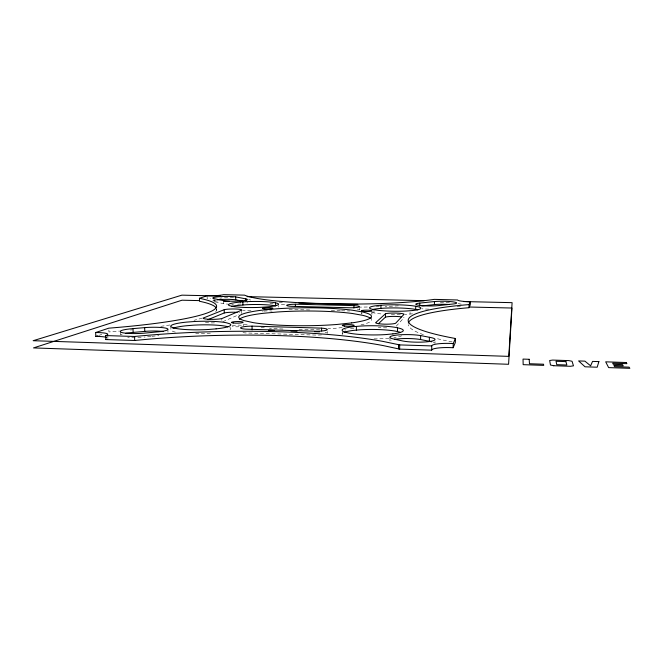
<?xml version="1.0" encoding="UTF-8"?>
<svg xmlns="http://www.w3.org/2000/svg" width="663" height="663" viewBox="0 0 663 663"><rect width="100%" height="100%" fill="white"/><g stroke="black" fill="none" stroke-linecap="round" stroke-linejoin="round"><path stroke-width="0.5" stroke-dasharray="3.31 2.49" d="M342.34 333.456L342.34 331.55M359.445 309.787L359.454 306.596M361.376 311.56L361.368 314.038A5.321 0.704 0.2 0 1 363.357 313.574M371.437 317.154L371.429 319.74A66.325 9.216 -0.3 0 1 361.02 324.878M371.943 314.237L371.96 310.93M373.965 312.903L373.982 309.638M389.993 337.525L389.968 341.544A17.967 2.909 0.7 0 1 391.236 340.136M410.041 314.03L410.057 312.389M434.994 343.608L435.027 341.569M396.217 326.204L404.082 317.602A9.829 1.343 0.5 0 0 403.518 317.32M222.826 321.704L238.92 314.652M98.63 335.478L103.32 333.87M215.649 300.057L214.655 300.215A12.655 1.475 -0.8 0 0 212.84 300.936M342.166 327.572L337.019 328.127A66.325 9.216 -0.3 0 1 328.102 328.74M150.891 336.423L146.846 336.821A17.893 2.644 -1.9 0 1 144.086 337.094M151.902 336.323L158.979 335.627M388.908 338.205L386.032 338.486A30.564 4.724 0.3 0 1 374.098 338.892M210.42 333.141L208.754 333.282A29.976 4.368 -1.3 0 1 195.709 333.655M412.51 313.831L406.883 314.295A25.666 3.323 0.4 0 1 405.101 314.386M233.55 297.753L223.547 297.53A12.556 1.409 -0.9 0 1 219.843 298.201M440.315 302.502L450.533 302.734M214.083 300.961L219.254 301.077M279.247 302.502L282.347 302.577M457.139 306.729L462.31 306.853M309.687 309.961L291.198 309.505A9.125 1.152 -0.4 0 1 288.33 309.182M331.26 310.508L340.5 310.74M341.528 310.765L349.749 310.972M371.918 312.472L375.581 313.243A25.666 3.323 0.4 0 0 382.592 314.047M215.027 301.831L223.332 303.604A12.804 1.525 -0.8 0 0 227.873 304.126M244.067 324.166L247.249 324.887M108.881 330.058L108.956 331.948A163.388 19.691 -2.1 0 0 119.348 331.061M107.804 335.453L107.912 338.412M120.276 331.757L120.376 334.666M167.905 329.445L167.979 332.304M170.83 326.014L170.93 329.735A29.976 4.368 -1.3 0 0 171.642 330.862L174.419 331.89A29.976 4.368 -1.3 0 0 176.076 332.246M207.113 295.748L207.171 298.648A12.556 1.409 -0.9 0 0 210.453 298.681M221.815 318.596L221.848 320.353M216.461 308.842L216.494 310.441M214.05 298.657L214.108 301.632M223.274 300.579L223.332 303.604M243.238 324.041L243.263 325.848M241.705 310.118L241.755 313.408A9.423 1.227 -0.9 0 0 238.804 312.464M278.518 305.552L278.535 307.11M327.34 331.442L327.348 333.348M319.723 329.138A66.325 9.216 -0.3 0 1 298.126 329.428M283.002 329.039A66.325 9.216 -0.3 0 1 269.46 328.193M264.346 327.721A66.325 9.216 -0.3 0 1 261.073 327.356M229.663 327.389A29.976 4.368 -1.3 0 1 229.995 329.627M401.745 335.785A30.564 4.724 0.3 0 1 393.863 337.682M342.44 334.691A30.564 4.724 0.3 0 1 343.426 332.66M400.394 314.535A25.666 3.323 0.4 0 1 389.62 314.444M250.97 310.773A25.07 3.124 -0.7 0 1 242.675 310.574M321.621 334.873A11.056 1.699 -0.3 0 1 317.063 335.105L246.064 332.975A10.79 1.616 -0.9 0 1 242.484 332.536M325.11 332.345A11.056 1.699 -0.3 0 1 327.074 332.992M214.505 322.856A10.252 1.417 -1.1 0 1 204.958 322.425M386.736 327.837A10.318 1.508 0.4 0 1 378.308 327.307M357.175 309.074A9.05 1.16 0.1 0 1 359.321 310.044M238.97 326.751A5.892 0.845 -1 0 1 232.282 326.469M232.265 325.624A5.892 0.845 -1 0 1 238.092 325.11A5.892 0.845 -1 0 1 243.048 325.641M262.705 311.809A5.238 0.68 -0.6 0 1 262.473 311.635M263.874 311.129A5.238 0.68 -0.6 0 1 272.128 311.146M371.52 313.872A5.321 0.704 0.2 0 1 371.918 314.047M345.937 329.959A5.975 0.895 0.1 0 1 344.578 329.834M350.528 328.318A5.975 0.895 0.1 0 1 354.166 329.022M141.161 337.301A17.893 2.644 -1.9 0 1 137.117 337.467M135.111 337.492A17.893 2.644 -1.9 0 1 127.71 337.276M120.608 334.898A17.893 2.644 -1.9 0 1 122.158 334.152M433.262 342.232A18.431 3.017 0.8 0 1 434.414 342.771M428.779 309.132A13.243 1.649 0.7 0 1 422.099 308.809M247.481 302.601A12.804 1.525 -0.8 0 1 246.984 302.999M240.826 304.002A12.804 1.525 -0.8 0 1 237.669 304.184M233.451 304.284A12.804 1.525 -0.8 0 1 231.768 304.267M216.586 308.693A163.388 19.691 -2.1 0 1 215.566 311.801M202.248 318.074A163.388 19.691 -2.1 0 1 194.019 320.295M169.827 324.986A163.388 19.691 -2.1 0 1 159.791 326.486M132.302 329.809A163.388 19.691 -2.1 0 1 130.354 330.008M398.38 305.825A106.436 11.901 0.1 0 1 385.145 306.48M379.311 306.696A106.436 11.901 0.1 0 1 376.344 306.787M367.327 307.01A106.436 11.901 0.1 0 1 360.191 307.126M284.642 304.789A106.436 11.901 0.1 0 1 279.67 304.342M273.164 303.679A106.436 11.901 0.1 0 1 269.957 303.306M250.796 300.049A106.436 11.901 0.1 0 1 248.666 299.477M461.241 304.143A13.376 1.591 1 0 1 458.216 303.472M452.133 341.926A176.971 24.606 2.1 0 1 435.516 338.238M423.4 334.641A176.971 24.606 2.1 0 1 408.209 324.688"/><path stroke-width="0.99" d="M353.918 307.98L353.926 305.61L295.383 304.209A9.133 1.127 -0.3 0 0 286.938 305.104A9.133 1.127 -0.3 0 0 291.173 306.323L350.777 307.781A9.05 1.127 0.1 0 0 359.321 306.861A9.05 1.127 0.1 0 0 353.926 305.61M356.404 330.133L356.412 326.411M380.918 308.403L380.943 305.262M378.416 323.718L385.46 317.113L385.476 313.74A9.829 1.309 0.4 0 1 395.72 313.069A9.829 1.309 0.4 0 1 404.115 314.212L395.596 323.287A10.318 1.467 0.4 0 1 384.441 324.157A10.318 1.467 0.4 0 1 375.614 322.74L385.476 313.74M397.493 331.599L397.527 327.837M95.663 332.536L108.815 328.168A163.479 19.169 -2.1 0 0 199.447 298.3L207.113 295.748A12.556 1.367 -0.9 0 0 223.489 294.662L244.514 295.134A106.486 11.586 0.1 0 0 327.539 303.836A106.486 11.586 0.1 0 0 434.232 299.369L457.669 299.991A13.384 1.55 1 0 0 470.324 301.756L469.072 304.582A177.071 23.959 2.1 0 0 455.406 338.495L455.332 342.539L453.136 347.735A17.172 2.925 1.1 0 0 431.688 350.155L399.64 349.119L398.488 348.862L398.529 344.652L382.733 341.362A227.094 42.938 -1.5 0 0 134.556 336.481L105.682 335.577A16.302 2.354 -2.3 0 0 95.663 332.536L95.812 336.439A16.293 2.412 -2.4 0 1 106.619 337.384M399.64 349.119L399.681 344.909L398.529 344.652M415.709 309.455L415.742 306.281M419.77 306.182L419.803 303.09L434.456 301.557A13.144 1.566 0.8 0 1 452.224 301.756A13.144 1.566 0.8 0 1 454.097 303.886L438.334 305.61A13.252 1.608 0.7 0 1 419.513 305.37A13.252 1.608 0.7 0 1 419.803 303.09M431.795 341.793A18.431 3.017 0.8 0 0 429.351 341.288L420.599 339.539L420.649 335.577A17.976 2.834 0.7 0 0 396.375 335.122A17.976 2.834 0.7 0 0 393.118 338.884L401.181 340.641A18.44 2.942 0.7 0 0 428.381 341.644A18.44 2.942 0.7 0 0 429.4 337.276L420.649 335.577M429.351 341.288L429.4 337.276M431.688 350.155L431.746 345.912A17.188 2.851 1.1 0 1 453.21 343.558L455.406 338.495M421.718 305.966L434.406 304.599L434.456 301.557M453.136 347.735L453.21 343.558M408.325 323.038A176.971 24.606 2.1 0 1 469.014 307.698L469.072 304.582M470.324 301.756L470.266 304.798L469.014 307.698M208.008 319.632L224.276 312.953A9.423 1.227 -0.9 0 1 237.122 312.323M224.218 309.671L203.151 318.091A10.252 1.376 -1.1 0 0 210.072 319.334A10.252 1.376 -1.1 0 0 221.815 318.596L241.705 310.118A9.431 1.193 -0.9 0 0 235.166 308.983A9.431 1.193 -0.9 0 0 224.218 309.671L224.276 312.953M95.812 336.439L97.693 335.793M125.771 333.298A17.893 2.644 -1.9 0 1 133.114 332.428L144.783 331.384A17.47 2.569 -1.8 0 1 163.206 331.467M132.99 328.633L144.667 327.621A17.478 2.503 -1.7 0 1 166.421 328.309A17.478 2.503 -1.7 0 1 158.871 331.757L146.73 332.917A17.901 2.569 -1.9 0 1 121.578 332.453A17.901 2.569 -1.9 0 1 132.99 328.633L133.114 332.428M220.199 296.021L181.902 295.151L33.15 340.707L508.786 356.371L512.101 302.659L463.445 301.557M247.108 296.634L424.113 300.662M199.604 300.612L182.027 300.198L33.498 347.918L508.579 364.277L511.952 308.03L469.553 307.027M223.398 301.176L229.597 301.325M298.897 302.974L357.846 304.375M252.039 326.138L321.58 328.127A11.064 1.657 -0.2 0 1 327.083 329.909A11.064 1.657 -0.2 0 1 317.055 331.251L246.006 329.171A10.79 1.575 -0.8 0 1 240.976 327.423A10.79 1.575 -0.8 0 1 252.039 326.138L252.097 329.859M268.449 330.34L274.581 330.514M290.933 330.994L297.065 331.177M314.436 331.682L319.541 331.831M399.681 344.909L431.746 345.912M105.682 335.577L105.831 339.555L134.688 340.484A226.92 44.073 -1.6 0 1 382.7 345.481L398.488 348.862M553.472 365.711L570.42 366.291L573.478 365.819L572.045 361.26L568.738 360.606L552.669 360.067L549.66 360.515L550.481 365.031L553.804 365.719M417.847 309.861L414.035 309.14A25.666 3.323 0.4 0 0 383.985 308.171L378.507 308.593A25.666 3.323 0.4 0 0 372.391 309.546M245.849 298.88A12.812 1.483 -0.8 0 1 237.619 301.143L234.246 301.234A12.812 1.483 -0.8 0 1 223.274 300.579L214.05 298.657A12.663 1.434 -0.8 0 1 214.597 297.281L216.536 296.974A12.663 1.434 -0.8 0 1 235.688 296.883L245.849 298.88L245.874 300.869M217.365 299.809A12.655 1.475 -0.8 0 1 235.738 299.809L242.849 301.251M399.971 332.171L395.571 331.152A30.564 4.724 0.3 0 0 360.1 329.801L353.495 330.398A30.564 4.724 0.3 0 0 344.288 332.279M227.931 326.851L226.589 326.428A29.976 4.368 -1.3 0 0 193.745 325.16L186.643 325.724A29.976 4.368 -1.3 0 0 172.902 328.301M134.556 336.481L134.688 340.484M144.667 327.621L144.783 331.384M199.447 298.3L199.513 301.267A163.388 19.691 -2.1 0 1 216.163 307.847M242.865 301.897L242.915 304.955M235.688 296.883L235.738 299.809M275.568 302.867L275.601 305.95L274.341 305.651A25.07 3.124 -0.7 0 0 246.172 304.74L235.365 305.693A25.07 3.124 -0.7 0 0 231.561 306.389M295.383 304.209L295.4 306.546M321.58 328.127L321.588 330.953M239.343 319.392A66.325 9.216 -0.3 0 1 263.518 313.276L277.416 312A66.325 9.216 -0.3 0 1 352.409 313.508L362.454 315.281A66.325 9.216 -0.3 0 1 370.75 318.547M385.46 317.113A9.829 1.343 0.5 0 1 401.214 316.831M394.361 339.365A17.967 2.909 0.7 0 1 420.599 339.539M434.406 304.599A13.136 1.608 0.8 0 1 449.398 304.532M106.892 339.174A16.293 2.412 -2.4 0 1 105.831 339.555M598.896 361.608L597.164 367.211L585.039 366.796L578.6 360.929L584.899 361.144L590.609 365.827L592.565 361.401L598.896 361.608M240.304 302.063L235.315 302.618A25.078 3.042 -0.7 0 0 229.423 305.626L232.108 306.331A25.078 3.042 -0.7 0 0 261.379 307.3L267.396 306.878A25.078 3.042 -0.7 0 0 277.192 303.24L274.308 302.568A25.078 3.042 -0.7 0 0 246.13 301.682L240.304 302.063M351.705 322.906L337.011 324.464A66.358 8.975 -0.3 0 1 253.266 322.641L244.009 320.594A66.358 8.975 -0.3 0 1 263.476 309.994L277.383 308.759A66.358 8.975 -0.3 0 1 352.409 310.218L362.462 311.95A66.358 8.975 -0.3 0 1 351.705 322.906M392.894 333.895L386.057 334.55A30.589 4.6 0.3 0 1 348.804 333.091L344.627 332.022A30.589 4.6 0.3 0 1 353.503 326.668L360.108 326.088A30.589 4.6 0.3 0 1 395.604 327.406L400.004 328.4A30.589 4.6 0.3 0 1 392.894 333.895M216.08 328.865L208.671 329.47A29.992 4.251 -1.3 0 1 174.319 328.11L171.543 327.116A29.992 4.251 -1.3 0 1 186.552 322.11L193.662 321.563A29.992 4.251 -1.3 0 1 226.522 322.798L229.597 323.735A29.992 4.251 -1.3 0 1 216.08 328.865M412.552 310.541L406.916 310.988A25.683 3.232 0.4 0 1 375.598 309.969L371.935 309.215A25.683 3.232 0.4 0 1 378.523 305.444L384.01 305.03A25.683 3.232 0.4 0 1 414.068 305.974L417.889 306.679A25.683 3.232 0.4 0 1 412.552 310.541M529.198 359.288L523.032 359.081L523.165 364.667L543.71 365.379L543.544 364.219L529.472 363.738L529.198 359.288M626.187 362.52L605.692 361.832L608.642 367.609L629.85 368.338L629.096 367.145L614.568 366.647L613.93 365.47L623.228 365.794L622.532 364.625L613.292 364.319L612.67 363.175L626.9 363.656L626.187 362.52M565.912 361.608L556.033 361.277L556.771 364.675L566.857 365.015L565.912 361.608M233.21 323.005A5.892 0.829 -0.9 0 0 243.031 322.458A5.892 0.829 -0.9 0 0 235.705 321.58A5.892 0.829 -0.9 0 0 233.21 323.005M264.147 308.842A5.246 0.663 -0.6 0 0 272.8 308.411A5.246 0.663 -0.6 0 0 266.078 307.707A5.246 0.663 -0.6 0 0 264.147 308.842M363.523 311.386A5.329 0.688 0.2 0 0 371.96 310.93A5.329 0.688 0.2 0 0 364.509 310.201A5.329 0.688 0.2 0 0 363.523 311.386M344.627 326.13A5.984 0.87 0.1 0 0 354.183 325.558A5.984 0.87 0.1 0 0 345.937 324.638A5.984 0.87 0.1 0 0 344.627 326.13"/></g></svg>
